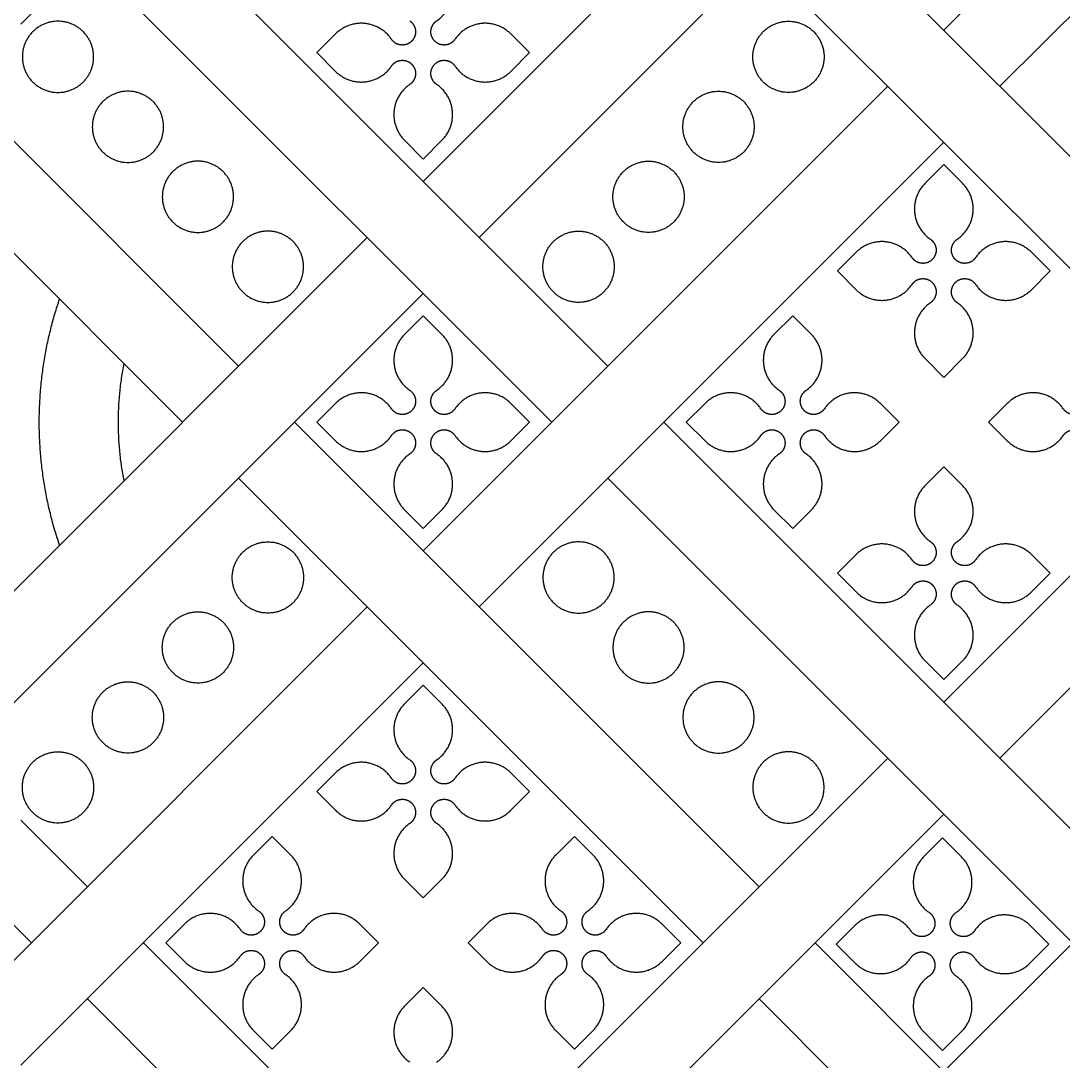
# Model space of a CAD drawing. Header units: millimetres. Extents: x -117 to 119, y -123 to 112.
# Drawn here: x -102.16 to -93.77, y 81.74 to 90.11 of the extents above; entities that cross this region are included whole.
import ezdxf

# ---------------------------------------------------------------- set-up
doc = ezdxf.new("R2010")
doc.units = ezdxf.units.MM
doc.header["$MEASUREMENT"] = 0
doc.layers.add('Layer 03', color=5, linetype='Continuous')

msp = doc.modelspace()

# ---------------------------------------------------------------- linework, layer by layer
at = {"layer": 'Layer 03'}
for p, q in [((-90.995, 93.7715), (-94.7338, 90.0327)), ((-98.9231, 93.321), (-102.1612, 90.0829)), ((-90.5445, 93.321), (-94.2833, 89.5822)), ((-95.1842, 92.5553), (-98.9231, 88.8165)), ((-94.7338, 92.1048), (-98.4726, 88.366)), ((-95.7698, 91.0687), (-92.031, 87.3299)), ((-101.6258, 90.6183), (-97.887, 86.8795)), ((-96.2203, 90.6183), (-92.4815, 86.8795)), ((-103.6304, 90.5507), (-100.4096, 87.3299)), ((-104.0808, 90.1003), (-100.86, 86.8795)), ((-99.6285, 90.003), (-99.7789, 89.8525)), ((-98.0672, 89.8525), (-98.2177, 90.003)), ((-99.7789, 89.8525), (-99.6285, 89.702)), ((-98.2177, 89.702), (-98.0672, 89.8525)), ((-95.1842, 89.5822), (-98.9231, 85.8434)), ((-99.0735, 89.1471), (-98.9231, 88.9966)), ((-98.9231, 88.9966), (-98.7726, 89.1471)), ((-94.7338, 89.1318), (-98.4726, 85.393)), ((-94.7338, 88.9516), (-94.8843, 88.8011)), ((-94.5833, 88.8011), (-94.7338, 88.9516)), ((-99.3735, 88.366), (-102.9633, 84.7762)), ((-90.995, 88.366), (-94.7338, 84.6272)), ((-95.4392, 88.2462), (-95.5897, 88.0957)), ((-93.8779, 88.0957), (-94.0284, 88.2462)), ((-95.5897, 88.0957), (-95.4392, 87.9452)), ((-94.0284, 87.9452), (-93.8779, 88.0957)), ((-98.9231, 87.9155), (-102.62, 84.2186)), ((-90.5445, 87.9155), (-94.2833, 84.1767)), ((-98.9231, 87.7353), (-99.0735, 87.5849)), ((-98.7726, 87.5849), (-98.9231, 87.7353)), ((-95.95, 87.7353), (-96.1005, 87.5849)), ((-95.7995, 87.5849), (-95.95, 87.7353)), ((-94.8843, 87.3903), (-94.7338, 87.2398)), ((-94.7338, 87.2398), (-94.5833, 87.3903)), ((-99.6285, 87.03), (-99.7789, 86.8795)), ((-98.0672, 86.8795), (-98.2177, 87.03)), ((-96.6554, 87.03), (-96.8059, 86.8795)), ((-95.0941, 86.8795), (-95.2446, 87.03)), ((-94.2229, 87.03), (-94.3734, 86.8795)), ((-99.9591, 86.8795), (-96.2203, 83.1407)), ((-99.7789, 86.8795), (-99.6285, 86.729)), ((-98.2177, 86.729), (-98.0672, 86.8795)), ((-96.8059, 86.8795), (-96.6554, 86.729)), ((-95.2446, 86.729), (-95.0941, 86.8795)), ((-94.3734, 86.8795), (-94.2229, 86.729)), ((-94.7338, 86.5191), (-94.8843, 86.3686)), ((-94.5833, 86.3686), (-94.7338, 86.5191)), ((-100.4096, 86.429), (-96.6708, 82.6902)), ((-97.4365, 86.429), (-93.6977, 82.6902)), ((-99.0735, 86.1741), (-98.9231, 86.0236)), ((-98.9231, 86.0236), (-98.7726, 86.1741)), ((-96.1005, 86.1741), (-95.95, 86.0236)), ((-95.95, 86.0236), (-95.7995, 86.1741)), ((-95.4392, 85.8137), (-95.5897, 85.6632)), ((-93.8779, 85.6632), (-94.0284, 85.8137)), ((-95.5897, 85.6632), (-95.4392, 85.5128)), ((-94.0284, 85.5128), (-93.8779, 85.6632)), ((-99.3735, 85.393), (-102.6116, 82.1549)), ((-90.995, 85.393), (-94.7338, 81.6541)), ((-98.9231, 84.9425), (-102.1612, 81.7044)), ((-94.8843, 84.9578), (-94.7338, 84.8074)), ((-94.7338, 84.8074), (-94.5833, 84.9578)), ((-98.9231, 84.7623), (-99.0735, 84.6118)), ((-98.7726, 84.6118), (-98.9231, 84.7623)), ((-95.1842, 84.1767), (-98.9231, 80.4379)), ((-99.6285, 84.0569), (-99.7789, 83.9064)), ((-98.0672, 83.9064), (-98.2177, 84.0569)), ((-99.7789, 83.9064), (-99.6285, 83.756)), ((-98.2177, 83.756), (-98.0672, 83.9064)), ((-94.7338, 83.7263), (-98.4726, 79.9874)), ((-100.1393, 83.5461), (-100.2898, 83.3956)), ((-99.9888, 83.3956), (-100.1393, 83.5461)), ((-97.7068, 83.5461), (-97.8573, 83.3956)), ((-97.5563, 83.3956), (-97.7068, 83.5461)), ((-94.7434, 83.5339), (-94.8939, 83.3834)), ((-94.5929, 83.3834), (-94.7434, 83.5339)), ((-102.6116, 83.2255), (-102.0763, 82.6902)), ((-99.0735, 83.201), (-98.9231, 83.0506)), ((-98.9231, 83.0506), (-98.7726, 83.201)), ((-100.8447, 82.8407), (-100.9952, 82.6902)), ((-99.2834, 82.6902), (-99.4339, 82.8407)), ((-98.4122, 82.8407), (-98.5627, 82.6902)), ((-96.8509, 82.6902), (-97.0014, 82.8407)), ((-95.4488, 82.8285), (-95.5993, 82.6781)), ((-93.8875, 82.6781), (-94.038, 82.8285)), ((-100.9952, 82.6902), (-100.8447, 82.5397)), ((-99.4339, 82.5397), (-99.2834, 82.6902)), ((-98.5627, 82.6902), (-98.4122, 82.5397)), ((-97.0014, 82.5397), (-96.8509, 82.6902)), ((-95.7698, 82.6902), (-92.031, 78.9514)), ((-95.5993, 82.6781), (-95.4488, 82.5276)), ((-94.038, 82.5276), (-93.8875, 82.6781)), ((-98.9231, 82.3298), (-99.0735, 82.1794)), ((-98.7726, 82.1794), (-98.9231, 82.3298)), ((-101.6258, 82.2397), (-97.887, 78.5009)), ((-96.2203, 82.2397), (-92.4815, 78.5009)), ((-100.2898, 81.9848), (-100.1393, 81.8343)), ((-100.1393, 81.8343), (-99.9888, 81.9848)), ((-97.8573, 81.9848), (-97.7068, 81.8343)), ((-97.7068, 81.8343), (-97.5563, 81.9848)), ((-94.8939, 81.9727), (-94.7434, 81.8222)), ((-94.7434, 81.8222), (-94.5929, 81.9727))]:
    msp.add_line(p, q, dxfattribs=at)
for points in [[(-101.1754, 91.0687), (-97.4365, 87.3299)], [(-96.9861, 86.8795), (-94.2833, 84.1767)], [(-94.2833, 84.1767), (-93.2473, 83.1407)], [(-102.1612, 83.676), (-101.6258, 83.1407)], [(-101.1754, 82.6902), (-97.4365, 78.9514)]]:
    msp.add_lwpolyline(points, dxfattribs=at)
for points, weights, knots in [([(-98.815, 90.1084), (-98.701, 90.1859), (-98.6881, 90.3232), (-98.6751, 90.4604), (-98.7726, 90.5579)], [0.999999954636, 0.904863912014, 1, 0.904863912014, 0.999999954636], [51.730874, 51.730874, 51.730874, 52.53988, 52.53988, 53.348885, 53.348885, 53.348885]), ([(-102.149, 89.8187), (-102.149, 90.1054), (-101.8623, 90.1054), (-101.5756, 90.1054), (-101.5756, 89.8187), (-101.5756, 89.5321), (-101.8623, 89.5321), (-102.149, 89.5321), (-102.149, 89.8187)], [1, 0.707106781187, 1, 0.707106781187, 1, 0.707106781187, 1, 0.707106781187, 1], [0, 0, 0, 1.413717, 1.413717, 2.827433, 2.827433, 4.24115, 4.24115, 5.654867, 5.654867, 5.654867]), ([(-99.179, 89.9606), (-99.2565, 90.0746), (-99.3937, 90.0875), (-99.531, 90.1005), (-99.6285, 90.003)], [1, 0.904854530767, 1, 0.904854553452, 0.999999954631], [57.47857, 57.47857, 57.47857, 58.287656, 58.287656, 59.096742, 59.096742, 59.096742]), ([(-99.0311, 90.1084), (-98.9897, 90.0803), (-98.985, 90.0304), (-98.9803, 89.9806), (-99.0157, 89.9452), (-99.0511, 89.9097), (-99.1009, 89.9144), (-99.1508, 89.9191), (-99.179, 89.9606)], [0.999999954625, 0.904841668341, 1, 0.904841645653, 1, 0.904841645653, 1, 0.904841645653, 1], [56.303123, 56.303123, 56.303123, 56.596984, 56.596984, 56.890846, 56.890846, 57.184708, 57.184708, 57.47857, 57.47857, 57.47857]), ([(-98.6672, 89.9606), (-98.6953, 89.9191), (-98.7452, 89.9144), (-98.795, 89.9097), (-98.8304, 89.9452), (-98.8658, 89.9806), (-98.8611, 90.0304), (-98.8564, 90.0803), (-98.815, 90.1084)], [0.999999954625, 0.904841668341, 1, 0.904841645653, 1, 0.904841645653, 1, 0.904841668341, 0.999999954625], [50.555428, 50.555428, 50.555428, 50.849289, 50.849289, 51.143151, 51.143151, 51.437013, 51.437013, 51.730874, 51.730874, 51.730874]), ([(-98.2177, 90.003), (-98.3151, 90.1005), (-98.4524, 90.0875), (-98.5896, 90.0746), (-98.6672, 89.9606)], [1, 0.904854530768, 1, 0.904854553452, 0.999999954631], [48.937255, 48.937255, 48.937255, 49.746341, 49.746341, 50.555428, 50.555428, 50.555428]), ([(-95.6971, 89.8187), (-95.6971, 90.1054), (-95.9838, 90.1054), (-96.2705, 90.1054), (-96.2705, 89.8187), (-96.2705, 89.5321), (-95.9838, 89.5321), (-95.6971, 89.5321), (-95.6971, 89.8187)], [1, 0.707106781187, 1, 0.707106781187, 1, 0.707106781187, 1, 0.707106781187, 1], [0, 0, 0, 1.413717, 1.413717, 2.827433, 2.827433, 4.24115, 4.24115, 5.654867, 5.654867, 5.654867]), ([(-99.179, 89.7445), (-99.1508, 89.7859), (-99.1009, 89.7906), (-99.0511, 89.7953), (-99.0157, 89.7599), (-98.9803, 89.7244), (-98.985, 89.6746), (-98.9897, 89.6247), (-99.0311, 89.5966)], [1, 0.904841645653, 1, 0.904841645653, 1, 0.904841645653, 1, 0.904841645653, 1], [62.051142, 62.051142, 62.051142, 62.345003, 62.345003, 62.638865, 62.638865, 62.932727, 62.932727, 63.226588, 63.226588, 63.226588]), ([(-98.815, 89.5966), (-98.8564, 89.6247), (-98.8611, 89.6746), (-98.8658, 89.7244), (-98.8304, 89.7599), (-98.795, 89.7953), (-98.7452, 89.7906), (-98.6953, 89.7859), (-98.6672, 89.7445)], [1, 0.904841645653, 1, 0.904841645653, 1, 0.904841645653, 1, 0.904841645653, 1], [44.807409, 44.807409, 44.807409, 45.101271, 45.101271, 45.395132, 45.395132, 45.688994, 45.688994, 45.982856, 45.982856, 45.982856]), ([(-99.6285, 89.702), (-99.531, 89.6045), (-99.3937, 89.6175), (-99.2565, 89.6305), (-99.179, 89.7445)], [1, 0.904854530768, 1, 0.904854530768, 1], [60.432969, 60.432969, 60.432969, 61.242055, 61.242055, 62.051142, 62.051142, 62.051142]), ([(-98.6672, 89.7445), (-98.5896, 89.6305), (-98.4524, 89.6175), (-98.3151, 89.6045), (-98.2177, 89.702)], [1, 0.904854530768, 1, 0.904854530768, 1], [45.982856, 45.982856, 45.982856, 46.791942, 46.791942, 47.601028, 47.601028, 47.601028]), ([(-99.0311, 89.5966), (-99.1451, 89.5191), (-99.1581, 89.3818), (-99.171, 89.2446), (-99.0735, 89.1471)], [1, 0.904863889332, 1, 0.904863889332, 1], [40.235161, 40.235161, 40.235161, 41.044166, 41.044166, 41.853171, 41.853171, 41.853171]), ([(-98.7726, 89.1471), (-98.6751, 89.2446), (-98.6881, 89.3818), (-98.701, 89.5191), (-98.815, 89.5966)], [0.999999954636, 0.904863912014, 1, 0.904863889332, 1], [43.189398, 43.189398, 43.189398, 43.998403, 43.998403, 44.807409, 44.807409, 44.807409]), ([(-101.5859, 89.2556), (-101.5859, 89.5423), (-101.2992, 89.5423), (-101.0126, 89.5423), (-101.0126, 89.2556), (-101.0126, 88.969), (-101.2992, 88.969), (-101.5859, 88.969), (-101.5859, 89.2556)], [1, 0.707106781187, 1, 0.707106781187, 1, 0.707106781187, 1, 0.707106781187, 1], [0, 0, 0, 1.413717, 1.413717, 2.827433, 2.827433, 4.24115, 4.24115, 5.654867, 5.654867, 5.654867]), ([(-96.2602, 89.2556), (-96.2602, 89.5423), (-96.5469, 89.5423), (-96.8336, 89.5423), (-96.8336, 89.2556), (-96.8336, 88.969), (-96.5469, 88.969), (-96.2602, 88.969), (-96.2602, 89.2556)], [1, 0.707106781187, 1, 0.707106781187, 1, 0.707106781187, 1, 0.707106781187, 1], [0, 0, 0, 1.413717, 1.413717, 2.827433, 2.827433, 4.24115, 4.24115, 5.654867, 5.654867, 5.654867]), ([(-101.0228, 88.6926), (-101.0228, 88.9792), (-100.7362, 88.9792), (-100.4495, 88.9792), (-100.4495, 88.6926), (-100.4495, 88.4059), (-100.7362, 88.4059), (-101.0228, 88.4059), (-101.0228, 88.6926)], [1, 0.707106781187, 1, 0.707106781187, 1, 0.707106781187, 1, 0.707106781187, 1], [0, 0, 0, 1.413717, 1.413717, 2.827433, 2.827433, 4.24115, 4.24115, 5.654867, 5.654867, 5.654867]), ([(-96.8233, 88.6926), (-96.8233, 88.9792), (-97.11, 88.9792), (-97.3966, 88.9792), (-97.3966, 88.6926), (-97.3966, 88.4059), (-97.11, 88.4059), (-96.8233, 88.4059), (-96.8233, 88.6926)], [1, 0.707106781187, 1, 0.707106781187, 1, 0.707106781187, 1, 0.707106781187, 1], [0, 0, 0, 1.413717, 1.413717, 2.827433, 2.827433, 4.24115, 4.24115, 5.654867, 5.654867, 5.654867]), ([(-94.8843, 88.8011), (-94.9817, 88.7036), (-94.9688, 88.5664), (-94.9558, 88.4291), (-94.8419, 88.3516)], [1, 0.904863889332, 1, 0.904863912014, 0.999999954636], [54.685112, 54.685112, 54.685112, 55.494117, 55.494117, 56.303123, 56.303123, 56.303123]), ([(-94.6257, 88.3516), (-94.5117, 88.4291), (-94.4988, 88.5664), (-94.4858, 88.7036), (-94.5833, 88.8011)], [0.999999954636, 0.904863912014, 1, 0.904863889332, 1], [51.730874, 51.730874, 51.730874, 52.53988, 52.53988, 53.348885, 53.348885, 53.348885]), ([(-100.4598, 88.1295), (-100.4598, 88.4162), (-100.1731, 88.4162), (-99.8864, 88.4162), (-99.8864, 88.1295), (-99.8864, 87.8428), (-100.1731, 87.8428), (-100.4598, 87.8428), (-100.4598, 88.1295)], [1, 0.707106781187, 1, 0.707106781187, 1, 0.707106781187, 1, 0.707106781187, 1], [0, 0, 0, 1.413717, 1.413717, 2.827433, 2.827433, 4.24115, 4.24115, 5.654867, 5.654867, 5.654867]), ([(-97.3864, 88.1295), (-97.3864, 88.4162), (-97.673, 88.4162), (-97.9597, 88.4162), (-97.9597, 88.1295), (-97.9597, 87.8428), (-97.673, 87.8428), (-97.3864, 87.8428), (-97.3864, 88.1295)], [1, 0.707106781187, 1, 0.707106781187, 1, 0.707106781187, 1, 0.707106781187, 1], [0, 0, 0, 1.413717, 1.413717, 2.827433, 2.827433, 4.24115, 4.24115, 5.654867, 5.654867, 5.654867]), ([(-94.9897, 88.2038), (-95.0672, 88.3178), (-95.2044, 88.3307), (-95.3417, 88.3437), (-95.4392, 88.2462)], [1, 0.904854530768, 1, 0.904854530768, 1], [57.47857, 57.47857, 57.47857, 58.287656, 58.287656, 59.096742, 59.096742, 59.096742]), ([(-94.8419, 88.3516), (-94.8004, 88.3235), (-94.7957, 88.2736), (-94.791, 88.2238), (-94.8264, 88.1884), (-94.8618, 88.1529), (-94.9117, 88.1577), (-94.9615, 88.1624), (-94.9897, 88.2038)], [0.999999954625, 0.904841668341, 1, 0.904841645654, 1, 0.904841645654, 1, 0.904841645654, 1], [56.303123, 56.303123, 56.303123, 56.596984, 56.596984, 56.890846, 56.890846, 57.184708, 57.184708, 57.47857, 57.47857, 57.47857]), ([(-94.4779, 88.2038), (-94.506, 88.1624), (-94.5559, 88.1577), (-94.6058, 88.1529), (-94.6412, 88.1884), (-94.6766, 88.2238), (-94.6718, 88.2736), (-94.6671, 88.3235), (-94.6257, 88.3516)], [0.999999954625, 0.904841668341, 1, 0.904841645653, 1, 0.904841645653, 1, 0.904841668341, 0.999999954625], [50.555428, 50.555428, 50.555428, 50.849289, 50.849289, 51.143151, 51.143151, 51.437013, 51.437013, 51.730874, 51.730874, 51.730874]), ([(-94.0284, 88.2462), (-94.1259, 88.3437), (-94.2631, 88.3307), (-94.4004, 88.3178), (-94.4779, 88.2038)], [1, 0.904854530768, 1, 0.904854553452, 0.999999954631], [48.937255, 48.937255, 48.937255, 49.746341, 49.746341, 50.555428, 50.555428, 50.555428]), ([(-95.4392, 87.9452), (-95.3417, 87.8478), (-95.2044, 87.8607), (-95.0672, 87.8737), (-94.9897, 87.9877)], [1, 0.904854530768, 1, 0.904854530768, 1], [60.432969, 60.432969, 60.432969, 61.242055, 61.242055, 62.051142, 62.051142, 62.051142]), ([(-94.9897, 87.9877), (-94.9615, 88.0291), (-94.9117, 88.0338), (-94.8618, 88.0385), (-94.8264, 88.0031), (-94.791, 87.9677), (-94.7957, 87.9178), (-94.8004, 87.868), (-94.8419, 87.8398)], [1, 0.904841645653, 1, 0.904841645653, 1, 0.904841645653, 1, 0.904841668341, 0.999999954625], [62.051142, 62.051142, 62.051142, 62.345003, 62.345003, 62.638865, 62.638865, 62.932727, 62.932727, 63.226588, 63.226588, 63.226588]), ([(-94.6257, 87.8398), (-94.6671, 87.868), (-94.6718, 87.9178), (-94.6766, 87.9677), (-94.6412, 88.0031), (-94.6058, 88.0385), (-94.5559, 88.0338), (-94.506, 88.0291), (-94.4779, 87.9877)], [0.999999954625, 0.904841668341, 1, 0.904841645653, 1, 0.904841645653, 1, 0.904841645653, 1], [44.807409, 44.807409, 44.807409, 45.101271, 45.101271, 45.395132, 45.395132, 45.688994, 45.688994, 45.982856, 45.982856, 45.982856]), ([(-94.4779, 87.9877), (-94.4004, 87.8737), (-94.2631, 87.8607), (-94.1259, 87.8478), (-94.0284, 87.9452)], [1, 0.904854530768, 1, 0.904854553452, 0.999999954631], [45.982856, 45.982856, 45.982856, 46.791942, 46.791942, 47.601028, 47.601028, 47.601028]), ([(-94.8419, 87.8398), (-94.9558, 87.7623), (-94.9688, 87.625), (-94.9817, 87.4878), (-94.8843, 87.3903)], [0.999999954636, 0.904863912014, 1, 0.904863889332, 1], [40.235161, 40.235161, 40.235161, 41.044166, 41.044166, 41.853171, 41.853171, 41.853171]), ([(-94.5833, 87.3903), (-94.4858, 87.4878), (-94.4988, 87.625), (-94.5117, 87.7623), (-94.6257, 87.8398)], [1, 0.904863889332, 1, 0.904863912014, 0.999999954636], [43.189398, 43.189398, 43.189398, 43.998404, 43.998404, 44.807409, 44.807409, 44.807409]), ([(-99.0735, 87.5849), (-99.171, 87.4874), (-99.1581, 87.3501), (-99.1451, 87.2129), (-99.0311, 87.1354)], [1, 0.904863889332, 1, 0.904863889332, 1], [31.693684, 31.693684, 31.693684, 32.50269, 32.50269, 33.311695, 33.311695, 33.311695]), ([(-98.815, 87.1354), (-98.701, 87.2129), (-98.6881, 87.3501), (-98.6751, 87.4874), (-98.7726, 87.5849)], [1, 0.904863889332, 1, 0.904863889332, 1], [28.739447, 28.739447, 28.739447, 29.548452, 29.548452, 30.357457, 30.357457, 30.357457]), ([(-96.1005, 87.5849), (-96.198, 87.4874), (-96.185, 87.3501), (-96.1721, 87.2129), (-96.0581, 87.1354)], [1, 0.904863889332, 1, 0.904863912014, 0.999999954636], [54.685112, 54.685112, 54.685112, 55.494117, 55.494117, 56.303123, 56.303123, 56.303123]), ([(-95.842, 87.1354), (-95.728, 87.2129), (-95.715, 87.3501), (-95.7021, 87.4874), (-95.7995, 87.5849)], [1, 0.904863889332, 1, 0.904863912014, 0.999999954636], [51.730874, 51.730874, 51.730874, 52.53988, 52.53988, 53.348885, 53.348885, 53.348885]), ([(-99.179, 86.9875), (-99.2565, 87.1015), (-99.3937, 87.1145), (-99.531, 87.1274), (-99.6285, 87.03)], [1, 0.904854530768, 1, 0.904854530768, 1], [34.487142, 34.487142, 34.487142, 35.296228, 35.296228, 36.105314, 36.105314, 36.105314]), ([(-99.0311, 87.1354), (-98.9897, 87.1072), (-98.985, 87.0574), (-98.9803, 87.0075), (-99.0157, 86.9721), (-99.0511, 86.9367), (-99.1009, 86.9414), (-99.1508, 86.9461), (-99.179, 86.9875)], [1, 0.904841645654, 1, 0.904841645654, 1, 0.904841645654, 1, 0.904841645654, 1], [33.311695, 33.311695, 33.311695, 33.605557, 33.605557, 33.899418, 33.899418, 34.19328, 34.19328, 34.487142, 34.487142, 34.487142]), ([(-98.6672, 86.9875), (-98.6953, 86.9461), (-98.7452, 86.9414), (-98.795, 86.9367), (-98.8304, 86.9721), (-98.8658, 87.0075), (-98.8611, 87.0574), (-98.8564, 87.1072), (-98.815, 87.1354)], [1, 0.904841645653, 1, 0.904841645653, 1, 0.904841645653, 1, 0.904841645653, 1], [27.564, 27.564, 27.564, 27.857861, 27.857861, 28.151723, 28.151723, 28.445585, 28.445585, 28.739447, 28.739447, 28.739447]), ([(-98.2177, 87.03), (-98.3151, 87.1274), (-98.4524, 87.1145), (-98.5896, 87.1015), (-98.6672, 86.9875)], [1, 0.904854530768, 1, 0.904854530768, 1], [25.945827, 25.945827, 25.945827, 26.754913, 26.754913, 27.564, 27.564, 27.564]), ([(-96.2059, 86.9875), (-96.2834, 87.1015), (-96.4207, 87.1145), (-96.5579, 87.1274), (-96.6554, 87.03)], [1, 0.904854530768, 1, 0.904854553452, 0.999999954631], [57.47857, 57.47857, 57.47857, 58.287656, 58.287656, 59.096742, 59.096742, 59.096742]), ([(-96.0581, 87.1354), (-96.0167, 87.1072), (-96.012, 87.0574), (-96.0072, 87.0075), (-96.0426, 86.9721), (-96.0781, 86.9367), (-96.1279, 86.9414), (-96.1778, 86.9461), (-96.2059, 86.9875)], [0.999999954625, 0.904841668341, 1, 0.904841645654, 1, 0.904841645654, 1, 0.904841645654, 1], [56.303123, 56.303123, 56.303123, 56.596984, 56.596984, 56.890846, 56.890846, 57.184708, 57.184708, 57.47857, 57.47857, 57.47857]), ([(-95.6941, 86.9875), (-95.7223, 86.9461), (-95.7721, 86.9414), (-95.822, 86.9367), (-95.8574, 86.9721), (-95.8928, 87.0075), (-95.8881, 87.0574), (-95.8834, 87.1072), (-95.842, 87.1354)], [0.999999954625, 0.904841668341, 1, 0.904841645653, 1, 0.904841645653, 1, 0.904841645653, 1], [50.555428, 50.555428, 50.555428, 50.849289, 50.849289, 51.143151, 51.143151, 51.437013, 51.437013, 51.730874, 51.730874, 51.730874]), ([(-95.2446, 87.03), (-95.3421, 87.1274), (-95.4794, 87.1145), (-95.6166, 87.1015), (-95.6941, 86.9875)], [1, 0.904854530768, 1, 0.904854553452, 0.999999954631], [48.937255, 48.937255, 48.937255, 49.746341, 49.746341, 50.555428, 50.555428, 50.555428]), ([(-93.7734, 86.9875), (-93.851, 87.1015), (-93.9882, 87.1145), (-94.1255, 87.1274), (-94.2229, 87.03)], [1, 0.904854530768, 1, 0.904854553452, 0.999999954631], [57.47857, 57.47857, 57.47857, 58.287656, 58.287656, 59.096742, 59.096742, 59.096742]), ([(-93.6256, 87.1354), (-93.5842, 87.1072), (-93.5795, 87.0574), (-93.5748, 87.0075), (-93.6102, 86.9721), (-93.6456, 86.9367), (-93.6954, 86.9414), (-93.7453, 86.9461), (-93.7734, 86.9875)], [1, 0.904841645654, 1, 0.904841645654, 1, 0.904841645654, 1, 0.904841645654, 1], [56.303123, 56.303123, 56.303123, 56.596985, 56.596985, 56.890846, 56.890846, 57.184708, 57.184708, 57.47857, 57.47857, 57.47857]), ([(-99.179, 86.7714), (-99.1508, 86.8128), (-99.1009, 86.8175), (-99.0511, 86.8222), (-99.0157, 86.7868), (-98.9803, 86.7514), (-98.985, 86.7016), (-98.9897, 86.6517), (-99.0311, 86.6236)], [1, 0.904841645653, 1, 0.904841645653, 1, 0.904841645653, 1, 0.904841645653, 1], [39.059714, 39.059714, 39.059714, 39.353575, 39.353575, 39.647437, 39.647437, 39.941299, 39.941299, 40.235161, 40.235161, 40.235161]), ([(-98.815, 86.6236), (-98.8564, 86.6517), (-98.8611, 86.7016), (-98.8658, 86.7514), (-98.8304, 86.7868), (-98.795, 86.8222), (-98.7452, 86.8175), (-98.6953, 86.8128), (-98.6672, 86.7714)], [1, 0.904841645653, 1, 0.904841645653, 1, 0.904841645653, 1, 0.904841645653, 1], [21.815981, 21.815981, 21.815981, 22.109843, 22.109843, 22.403704, 22.403704, 22.697566, 22.697566, 22.991428, 22.991428, 22.991428]), ([(-96.2059, 86.7714), (-96.1778, 86.8128), (-96.1279, 86.8175), (-96.0781, 86.8222), (-96.0426, 86.7868), (-96.0072, 86.7514), (-96.012, 86.7016), (-96.0167, 86.6517), (-96.0581, 86.6236)], [1, 0.904841645654, 1, 0.904841645654, 1, 0.904841645654, 1, 0.904841645654, 1], [62.051142, 62.051142, 62.051142, 62.345003, 62.345003, 62.638865, 62.638865, 62.932727, 62.932727, 63.226588, 63.226588, 63.226588]), ([(-95.842, 86.6236), (-95.8834, 86.6517), (-95.8881, 86.7016), (-95.8928, 86.7514), (-95.8574, 86.7868), (-95.822, 86.8222), (-95.7721, 86.8175), (-95.7223, 86.8128), (-95.6941, 86.7714)], [1, 0.904841645653, 1, 0.904841645653, 1, 0.904841645653, 1, 0.904841645653, 1], [44.807409, 44.807409, 44.807409, 45.101271, 45.101271, 45.395132, 45.395132, 45.688994, 45.688994, 45.982856, 45.982856, 45.982856]), ([(-93.7734, 86.7714), (-93.7453, 86.8128), (-93.6954, 86.8175), (-93.6456, 86.8222), (-93.6102, 86.7868), (-93.5748, 86.7514), (-93.5795, 86.7016), (-93.5842, 86.6517), (-93.6256, 86.6236)], [0.999999954625, 0.904841668341, 1, 0.904841645653, 1, 0.904841645653, 1, 0.904841645653, 1], [62.051142, 62.051142, 62.051142, 62.345003, 62.345003, 62.638865, 62.638865, 62.932727, 62.932727, 63.226588, 63.226588, 63.226588]), ([(-99.6285, 86.729), (-99.531, 86.6315), (-99.3937, 86.6445), (-99.2565, 86.6574), (-99.179, 86.7714)], [1, 0.904854530768, 1, 0.904854530768, 1], [37.441541, 37.441541, 37.441541, 38.250627, 38.250627, 39.059714, 39.059714, 39.059714]), ([(-98.6672, 86.7714), (-98.5896, 86.6574), (-98.4524, 86.6445), (-98.3151, 86.6315), (-98.2177, 86.729)], [1, 0.904854530768, 1, 0.904854530768, 1], [22.991428, 22.991428, 22.991428, 23.800514, 23.800514, 24.6096, 24.6096, 24.6096]), ([(-96.6554, 86.729), (-96.5579, 86.6315), (-96.4207, 86.6445), (-96.2834, 86.6574), (-96.2059, 86.7714)], [1, 0.904854530768, 1, 0.904854530768, 1], [60.432969, 60.432969, 60.432969, 61.242055, 61.242055, 62.051142, 62.051142, 62.051142]), ([(-95.6941, 86.7714), (-95.6166, 86.6574), (-95.4794, 86.6445), (-95.3421, 86.6315), (-95.2446, 86.729)], [1, 0.904854530768, 1, 0.904854530768, 1], [45.982856, 45.982856, 45.982856, 46.791942, 46.791942, 47.601028, 47.601028, 47.601028]), ([(-94.2229, 86.729), (-94.1255, 86.6315), (-93.9882, 86.6445), (-93.851, 86.6574), (-93.7734, 86.7714)], [1, 0.904854530768, 1, 0.904854553452, 0.999999954631], [60.432969, 60.432969, 60.432969, 61.242055, 61.242055, 62.051142, 62.051142, 62.051142]), ([(-99.0311, 86.6236), (-99.1451, 86.546), (-99.1581, 86.4088), (-99.171, 86.2716), (-99.0735, 86.1741)], [1, 0.904863889332, 1, 0.904863889332, 1], [40.235161, 40.235161, 40.235161, 41.044166, 41.044166, 41.853171, 41.853171, 41.853171]), ([(-98.7726, 86.1741), (-98.6751, 86.2716), (-98.6881, 86.4088), (-98.701, 86.546), (-98.815, 86.6236)], [1, 0.904863889332, 1, 0.904863889332, 1], [20.19797, 20.19797, 20.19797, 21.006976, 21.006976, 21.815981, 21.815981, 21.815981]), ([(-96.0581, 86.6236), (-96.1721, 86.546), (-96.185, 86.4088), (-96.198, 86.2716), (-96.1005, 86.1741)], [1, 0.904863889332, 1, 0.904863912014, 0.999999954636], [40.235161, 40.235161, 40.235161, 41.044166, 41.044166, 41.853171, 41.853171, 41.853171]), ([(-95.7995, 86.1741), (-95.7021, 86.2716), (-95.715, 86.4088), (-95.728, 86.546), (-95.842, 86.6236)], [1, 0.904863889332, 1, 0.904863912014, 0.999999954636], [43.189398, 43.189398, 43.189398, 43.998404, 43.998404, 44.807409, 44.807409, 44.807409]), ([(-94.8843, 86.3686), (-94.9817, 86.2712), (-94.9688, 86.1339), (-94.9558, 85.9967), (-94.8419, 85.9191)], [1, 0.904863889332, 1, 0.904863912014, 0.999999954636], [54.685112, 54.685112, 54.685112, 55.494117, 55.494117, 56.303123, 56.303123, 56.303123]), ([(-94.6257, 85.9191), (-94.5117, 85.9967), (-94.4988, 86.1339), (-94.4858, 86.2712), (-94.5833, 86.3686)], [0.999999954636, 0.904863912014, 1, 0.904863912014, 0.999999954636], [51.730874, 51.730874, 51.730874, 52.53988, 52.53988, 53.348885, 53.348885, 53.348885]), ([(-99.8864, 85.6294), (-99.8864, 85.9161), (-100.1731, 85.9161), (-100.4598, 85.9161), (-100.4598, 85.6294), (-100.4598, 85.3428), (-100.1731, 85.3428), (-99.8864, 85.3428), (-99.8864, 85.6294)], [1, 0.707106781187, 1, 0.707106781187, 1, 0.707106781187, 1, 0.707106781187, 1], [0, 0, 0, 1.413717, 1.413717, 2.827433, 2.827433, 4.24115, 4.24115, 5.654867, 5.654867, 5.654867]), ([(-97.9597, 85.6294), (-97.9597, 85.9161), (-97.673, 85.9161), (-97.3864, 85.9161), (-97.3864, 85.6294), (-97.3864, 85.3428), (-97.673, 85.3428), (-97.9597, 85.3428), (-97.9597, 85.6294)], [1, 0.707106781187, 1, 0.707106781187, 1, 0.707106781187, 1, 0.707106781187, 1], [0, 0, 0, 1.413717, 1.413717, 2.827433, 2.827433, 4.24115, 4.24115, 5.654867, 5.654867, 5.654867]), ([(-94.9897, 85.7713), (-95.0672, 85.8853), (-95.2044, 85.8982), (-95.3417, 85.9112), (-95.4392, 85.8137)], [1, 0.904854530767, 1, 0.904854553452, 0.999999954631], [57.47857, 57.47857, 57.47857, 58.287656, 58.287656, 59.096742, 59.096742, 59.096742]), ([(-94.8419, 85.9191), (-94.8004, 85.891), (-94.7957, 85.8411), (-94.791, 85.7913), (-94.8264, 85.7559), (-94.8618, 85.7205), (-94.9117, 85.7252), (-94.9615, 85.7299), (-94.9897, 85.7713)], [0.999999954625, 0.904841668341, 1, 0.904841645653, 1, 0.904841645653, 1, 0.904841645653, 1], [56.303123, 56.303123, 56.303123, 56.596984, 56.596984, 56.890846, 56.890846, 57.184708, 57.184708, 57.47857, 57.47857, 57.47857]), ([(-94.4779, 85.7713), (-94.506, 85.7299), (-94.5559, 85.7252), (-94.6058, 85.7205), (-94.6412, 85.7559), (-94.6766, 85.7913), (-94.6718, 85.8411), (-94.6671, 85.891), (-94.6257, 85.9191)], [0.999999954625, 0.904841668341, 1, 0.904841645653, 1, 0.904841645653, 1, 0.904841668341, 0.999999954625], [50.555428, 50.555428, 50.555428, 50.849289, 50.849289, 51.143151, 51.143151, 51.437013, 51.437013, 51.730874, 51.730874, 51.730874]), ([(-94.0284, 85.8137), (-94.1259, 85.9112), (-94.2631, 85.8982), (-94.4004, 85.8853), (-94.4779, 85.7713)], [1, 0.904854530768, 1, 0.904854553452, 0.999999954631], [48.937255, 48.937255, 48.937255, 49.746341, 49.746341, 50.555428, 50.555428, 50.555428]), ([(-95.4392, 85.5128), (-95.3417, 85.4153), (-95.2044, 85.4282), (-95.0672, 85.4412), (-94.9897, 85.5552)], [1, 0.904854530768, 1, 0.904854530768, 1], [60.432969, 60.432969, 60.432969, 61.242055, 61.242055, 62.051142, 62.051142, 62.051142]), ([(-94.9897, 85.5552), (-94.9615, 85.5966), (-94.9117, 85.6013), (-94.8618, 85.606), (-94.8264, 85.5706), (-94.791, 85.5352), (-94.7957, 85.4853), (-94.8004, 85.4355), (-94.8419, 85.4073)], [1, 0.904841645653, 1, 0.904841645653, 1, 0.904841645653, 1, 0.904841645653, 1], [62.051142, 62.051142, 62.051142, 62.345003, 62.345003, 62.638865, 62.638865, 62.932727, 62.932727, 63.226588, 63.226588, 63.226588]), ([(-94.6257, 85.4073), (-94.6671, 85.4355), (-94.6718, 85.4853), (-94.6766, 85.5352), (-94.6412, 85.5706), (-94.6058, 85.606), (-94.5559, 85.6013), (-94.506, 85.5966), (-94.4779, 85.5552)], [1, 0.904841645653, 1, 0.904841645653, 1, 0.904841645653, 1, 0.904841645653, 1], [44.807409, 44.807409, 44.807409, 45.101271, 45.101271, 45.395132, 45.395132, 45.688994, 45.688994, 45.982856, 45.982856, 45.982856]), ([(-94.4779, 85.5552), (-94.4004, 85.4412), (-94.2631, 85.4282), (-94.1259, 85.4153), (-94.0284, 85.5128)], [1, 0.904854530768, 1, 0.904854530768, 1], [45.982856, 45.982856, 45.982856, 46.791942, 46.791942, 47.601028, 47.601028, 47.601028]), ([(-94.8419, 85.4073), (-94.9558, 85.3298), (-94.9688, 85.1926), (-94.9817, 85.0553), (-94.8843, 84.9578)], [1, 0.904863889332, 1, 0.904863889332, 1], [40.235161, 40.235161, 40.235161, 41.044166, 41.044166, 41.853171, 41.853171, 41.853171]), ([(-94.5833, 84.9578), (-94.4858, 85.0553), (-94.4988, 85.1926), (-94.5117, 85.3298), (-94.6257, 85.4073)], [0.999999954636, 0.904863912014, 1, 0.904863889332, 1], [43.189398, 43.189398, 43.189398, 43.998403, 43.998403, 44.807409, 44.807409, 44.807409]), ([(-100.4495, 85.0664), (-100.4495, 85.353), (-100.7362, 85.353), (-101.0228, 85.353), (-101.0228, 85.0664), (-101.0228, 84.7797), (-100.7362, 84.7797), (-100.4495, 84.7797), (-100.4495, 85.0664)], [1, 0.707106781187, 1, 0.707106781187, 1, 0.707106781187, 1, 0.707106781187, 1], [0, 0, 0, 1.413717, 1.413717, 2.827433, 2.827433, 4.24115, 4.24115, 5.654867, 5.654867, 5.654867]), ([(-97.3966, 85.0664), (-97.3966, 85.353), (-97.11, 85.353), (-96.8233, 85.353), (-96.8233, 85.0664), (-96.8233, 84.7797), (-97.11, 84.7797), (-97.3966, 84.7797), (-97.3966, 85.0664)], [1, 0.707106781187, 1, 0.707106781187, 1, 0.707106781187, 1, 0.707106781187, 1], [0, 0, 0, 1.413717, 1.413717, 2.827433, 2.827433, 4.24115, 4.24115, 5.654867, 5.654867, 5.654867]), ([(-101.0126, 84.5033), (-101.0126, 84.79), (-101.2992, 84.79), (-101.5859, 84.79), (-101.5859, 84.5033), (-101.5859, 84.2166), (-101.2992, 84.2166), (-101.0126, 84.2166), (-101.0126, 84.5033)], [1, 0.707106781187, 1, 0.707106781187, 1, 0.707106781187, 1, 0.707106781187, 1], [0, 0, 0, 1.413717, 1.413717, 2.827433, 2.827433, 4.24115, 4.24115, 5.654867, 5.654867, 5.654867]), ([(-96.8336, 84.5033), (-96.8336, 84.79), (-96.5469, 84.79), (-96.2602, 84.79), (-96.2602, 84.5033), (-96.2602, 84.2166), (-96.5469, 84.2166), (-96.8336, 84.2166), (-96.8336, 84.5033)], [1, 0.707106781187, 1, 0.707106781187, 1, 0.707106781187, 1, 0.707106781187, 1], [0, 0, 0, 1.413717, 1.413717, 2.827433, 2.827433, 4.24115, 4.24115, 5.654867, 5.654867, 5.654867]), ([(-99.0735, 84.6118), (-99.171, 84.5144), (-99.1581, 84.3771), (-99.1451, 84.2399), (-99.0311, 84.1624)], [1, 0.904863889332, 1, 0.904863912014, 0.999999954636], [54.685112, 54.685112, 54.685112, 55.494117, 55.494117, 56.303123, 56.303123, 56.303123]), ([(-98.815, 84.1624), (-98.701, 84.2399), (-98.6881, 84.3771), (-98.6751, 84.5144), (-98.7726, 84.6118)], [0.999999954636, 0.904863912014, 1, 0.904863889332, 1], [51.730874, 51.730874, 51.730874, 52.53988, 52.53988, 53.348885, 53.348885, 53.348885]), ([(-101.5756, 83.9402), (-101.5756, 84.2269), (-101.8623, 84.2269), (-102.149, 84.2269), (-102.149, 83.9402), (-102.149, 83.6536), (-101.8623, 83.6536), (-101.5756, 83.6536), (-101.5756, 83.9402)], [1, 0.707106781187, 1, 0.707106781187, 1, 0.707106781187, 1, 0.707106781187, 1], [0, 0, 0, 1.413717, 1.413717, 2.827433, 2.827433, 4.24115, 4.24115, 5.654867, 5.654867, 5.654867]), ([(-96.2705, 83.9402), (-96.2705, 84.2269), (-95.9838, 84.2269), (-95.6971, 84.2269), (-95.6971, 83.9402), (-95.6971, 83.6536), (-95.9838, 83.6536), (-96.2705, 83.6536), (-96.2705, 83.9402)], [1, 0.707106781187, 1, 0.707106781187, 1, 0.707106781187, 1, 0.707106781187, 1], [0, 0, 0, 1.413717, 1.413717, 2.827433, 2.827433, 4.24115, 4.24115, 5.654867, 5.654867, 5.654867]), ([(-99.179, 84.0145), (-99.2565, 84.1285), (-99.3937, 84.1414), (-99.531, 84.1544), (-99.6285, 84.0569)], [1, 0.904854530768, 1, 0.904854530768, 1], [57.47857, 57.47857, 57.47857, 58.287656, 58.287656, 59.096742, 59.096742, 59.096742]), ([(-99.0311, 84.1624), (-98.9897, 84.1342), (-98.985, 84.0844), (-98.9803, 84.0345), (-99.0157, 83.9991), (-99.0511, 83.9637), (-99.1009, 83.9684), (-99.1508, 83.9731), (-99.179, 84.0145)], [0.999999954625, 0.904841668341, 1, 0.904841645654, 1, 0.904841645654, 1, 0.904841645654, 1], [56.303123, 56.303123, 56.303123, 56.596984, 56.596984, 56.890846, 56.890846, 57.184708, 57.184708, 57.47857, 57.47857, 57.47857]), ([(-98.6672, 84.0145), (-98.6953, 83.9731), (-98.7452, 83.9684), (-98.795, 83.9637), (-98.8304, 83.9991), (-98.8658, 84.0345), (-98.8611, 84.0844), (-98.8564, 84.1342), (-98.815, 84.1624)], [0.999999954625, 0.904841668341, 1, 0.904841645653, 1, 0.904841645653, 1, 0.904841668341, 0.999999954625], [50.555428, 50.555428, 50.555428, 50.849289, 50.849289, 51.143151, 51.143151, 51.437013, 51.437013, 51.730874, 51.730874, 51.730874]), ([(-98.2177, 84.0569), (-98.3151, 84.1544), (-98.4524, 84.1414), (-98.5896, 84.1285), (-98.6672, 84.0145)], [1, 0.904854530768, 1, 0.904854553452, 0.999999954631], [48.937255, 48.937255, 48.937255, 49.746341, 49.746341, 50.555428, 50.555428, 50.555428]), ([(-99.6285, 83.756), (-99.531, 83.6585), (-99.3937, 83.6714), (-99.2565, 83.6844), (-99.179, 83.7984)], [1, 0.904854530768, 1, 0.904854530768, 1], [60.432969, 60.432969, 60.432969, 61.242055, 61.242055, 62.051142, 62.051142, 62.051142]), ([(-99.179, 83.7984), (-99.1508, 83.8398), (-99.1009, 83.8445), (-99.0511, 83.8492), (-99.0157, 83.8138), (-98.9803, 83.7784), (-98.985, 83.7285), (-98.9897, 83.6787), (-99.0311, 83.6505)], [1, 0.904841645653, 1, 0.904841645653, 1, 0.904841645653, 1, 0.904841668341, 0.999999954625], [62.051142, 62.051142, 62.051142, 62.345003, 62.345003, 62.638865, 62.638865, 62.932727, 62.932727, 63.226588, 63.226588, 63.226588]), ([(-98.815, 83.6505), (-98.8564, 83.6787), (-98.8611, 83.7285), (-98.8658, 83.7784), (-98.8304, 83.8138), (-98.795, 83.8492), (-98.7452, 83.8445), (-98.6953, 83.8398), (-98.6672, 83.7984)], [0.999999954625, 0.904841668341, 1, 0.904841645653, 1, 0.904841645653, 1, 0.904841645653, 1], [44.807409, 44.807409, 44.807409, 45.101271, 45.101271, 45.395132, 45.395132, 45.688994, 45.688994, 45.982856, 45.982856, 45.982856]), ([(-98.6672, 83.7984), (-98.5896, 83.6844), (-98.4524, 83.6714), (-98.3151, 83.6585), (-98.2177, 83.756)], [1, 0.904854530768, 1, 0.904854553452, 0.999999954631], [45.982856, 45.982856, 45.982856, 46.791942, 46.791942, 47.601028, 47.601028, 47.601028]), ([(-99.0311, 83.6505), (-99.1451, 83.573), (-99.1581, 83.4358), (-99.171, 83.2985), (-99.0735, 83.201)], [0.999999954636, 0.904863912014, 1, 0.904863889332, 1], [40.235161, 40.235161, 40.235161, 41.044166, 41.044166, 41.853171, 41.853171, 41.853171]), ([(-98.7726, 83.201), (-98.6751, 83.2985), (-98.6881, 83.4358), (-98.701, 83.573), (-98.815, 83.6505)], [1, 0.904863889332, 1, 0.904863912014, 0.999999954636], [43.189398, 43.189398, 43.189398, 43.998404, 43.998404, 44.807409, 44.807409, 44.807409]), ([(-100.2898, 83.3956), (-100.3873, 83.2981), (-100.3743, 83.1609), (-100.3614, 83.0236), (-100.2474, 82.9461)], [1, 0.904863889332, 1, 0.904863912014, 0.999999954636], [54.685112, 54.685112, 54.685112, 55.494117, 55.494117, 56.303123, 56.303123, 56.303123]), ([(-100.0312, 82.9461), (-99.9172, 83.0236), (-99.9043, 83.1609), (-99.8913, 83.2981), (-99.9888, 83.3956)], [1, 0.904863889332, 1, 0.904863912014, 0.999999954636], [51.730874, 51.730874, 51.730874, 52.53988, 52.53988, 53.348885, 53.348885, 53.348885]), ([(-97.8573, 83.3956), (-97.9548, 83.2981), (-97.9418, 83.1609), (-97.9289, 83.0236), (-97.8149, 82.9461)], [1, 0.904863889332, 1, 0.904863889332, 1], [54.685112, 54.685112, 54.685112, 55.494117, 55.494117, 56.303123, 56.303123, 56.303123]), ([(-97.5987, 82.9461), (-97.4848, 83.0236), (-97.4718, 83.1609), (-97.4589, 83.2981), (-97.5563, 83.3956)], [0.999999954636, 0.904863912014, 1, 0.904863889332, 1], [51.730874, 51.730874, 51.730874, 52.53988, 52.53988, 53.348885, 53.348885, 53.348885]), ([(-94.8939, 83.3834), (-94.9914, 83.286), (-94.9784, 83.1487), (-94.9655, 83.0115), (-94.8515, 82.934)], [1, 0.904863889332, 1, 0.904863889332, 1], [31.693684, 31.693684, 31.693684, 32.50269, 32.50269, 33.311695, 33.311695, 33.311695]), ([(-94.6353, 82.934), (-94.5213, 83.0115), (-94.5084, 83.1487), (-94.4954, 83.286), (-94.5929, 83.3834)], [1, 0.904863889332, 1, 0.904863889332, 1], [28.739447, 28.739447, 28.739447, 29.548452, 29.548452, 30.357457, 30.357457, 30.357457]), ([(-100.3952, 82.7982), (-100.4727, 82.9122), (-100.61, 82.9252), (-100.7472, 82.9382), (-100.8447, 82.8407)], [1, 0.904854530768, 1, 0.904854553452, 0.999999954631], [57.47857, 57.47857, 57.47857, 58.287656, 58.287656, 59.096742, 59.096742, 59.096742]), ([(-100.2474, 82.9461), (-100.206, 82.918), (-100.2012, 82.8681), (-100.1965, 82.8183), (-100.2319, 82.7828), (-100.2673, 82.7474), (-100.3172, 82.7521), (-100.367, 82.7568), (-100.3952, 82.7982)], [0.999999954625, 0.904841668341, 1, 0.904841645654, 1, 0.904841645654, 1, 0.904841645654, 1], [56.303123, 56.303123, 56.303123, 56.596984, 56.596984, 56.890846, 56.890846, 57.184708, 57.184708, 57.47857, 57.47857, 57.47857]), ([(-99.8834, 82.7982), (-99.9116, 82.7568), (-99.9614, 82.7521), (-100.0113, 82.7474), (-100.0467, 82.7828), (-100.0821, 82.8183), (-100.0774, 82.8681), (-100.0726, 82.918), (-100.0312, 82.9461)], [0.999999954625, 0.904841668341, 1, 0.904841645653, 1, 0.904841645653, 1, 0.904841645653, 1], [50.555428, 50.555428, 50.555428, 50.849289, 50.849289, 51.143151, 51.143151, 51.437013, 51.437013, 51.730874, 51.730874, 51.730874]), ([(-99.4339, 82.8407), (-99.5314, 82.9382), (-99.6686, 82.9252), (-99.8059, 82.9122), (-99.8834, 82.7982)], [1, 0.904854530768, 1, 0.904854553452, 0.999999954631], [48.937255, 48.937255, 48.937255, 49.746341, 49.746341, 50.555428, 50.555428, 50.555428]), ([(-97.9627, 82.7982), (-98.0402, 82.9122), (-98.1775, 82.9252), (-98.3147, 82.9382), (-98.4122, 82.8407)], [1, 0.904854530768, 1, 0.904854553452, 0.999999954631], [57.47857, 57.47857, 57.47857, 58.287656, 58.287656, 59.096742, 59.096742, 59.096742]), ([(-97.8149, 82.9461), (-97.7735, 82.918), (-97.7688, 82.8681), (-97.764, 82.8183), (-97.7994, 82.7828), (-97.8348, 82.7474), (-97.8847, 82.7521), (-97.9346, 82.7568), (-97.9627, 82.7982)], [1, 0.904841645654, 1, 0.904841645654, 1, 0.904841645654, 1, 0.904841645654, 1], [56.303123, 56.303123, 56.303123, 56.596985, 56.596985, 56.890846, 56.890846, 57.184708, 57.184708, 57.47857, 57.47857, 57.47857]), ([(-97.4509, 82.7982), (-97.4791, 82.7568), (-97.5289, 82.7521), (-97.5788, 82.7474), (-97.6142, 82.7828), (-97.6496, 82.8183), (-97.6449, 82.8681), (-97.6402, 82.918), (-97.5987, 82.9461)], [1, 0.904841645653, 1, 0.904841645653, 1, 0.904841645653, 1, 0.904841668341, 0.999999954625], [50.555428, 50.555428, 50.555428, 50.849289, 50.849289, 51.143151, 51.143151, 51.437013, 51.437013, 51.730874, 51.730874, 51.730874]), ([(-97.0014, 82.8407), (-97.0989, 82.9382), (-97.2362, 82.9252), (-97.3734, 82.9122), (-97.4509, 82.7982)], [0.999999954631, 0.904854553452, 1, 0.904854530768, 1], [48.937255, 48.937255, 48.937255, 49.746341, 49.746341, 50.555428, 50.555428, 50.555428]), ([(-94.9993, 82.7861), (-95.0768, 82.9001), (-95.2141, 82.9131), (-95.3513, 82.926), (-95.4488, 82.8285)], [1, 0.904854530768, 1, 0.904854530768, 1], [34.487142, 34.487142, 34.487142, 35.296228, 35.296228, 36.105314, 36.105314, 36.105314]), ([(-94.8515, 82.934), (-94.8101, 82.9058), (-94.8053, 82.856), (-94.8006, 82.8061), (-94.836, 82.7707), (-94.8714, 82.7353), (-94.9213, 82.74), (-94.9711, 82.7447), (-94.9993, 82.7861)], [1, 0.904841645653, 1, 0.904841645653, 1, 0.904841645653, 1, 0.904841645653, 1], [33.311695, 33.311695, 33.311695, 33.605557, 33.605557, 33.899418, 33.899418, 34.19328, 34.19328, 34.487142, 34.487142, 34.487142]), ([(-94.4875, 82.7861), (-94.5157, 82.7447), (-94.5655, 82.74), (-94.6154, 82.7353), (-94.6508, 82.7707), (-94.6862, 82.8061), (-94.6815, 82.856), (-94.6767, 82.9058), (-94.6353, 82.934)], [1, 0.904841645653, 1, 0.904841645653, 1, 0.904841645653, 1, 0.904841645653, 1], [27.564, 27.564, 27.564, 27.857861, 27.857861, 28.151723, 28.151723, 28.445585, 28.445585, 28.739447, 28.739447, 28.739447]), ([(-94.038, 82.8285), (-94.1355, 82.926), (-94.2727, 82.9131), (-94.41, 82.9001), (-94.4875, 82.7861)], [1, 0.904854530768, 1, 0.904854530768, 1], [25.945827, 25.945827, 25.945827, 26.754913, 26.754913, 27.564, 27.564, 27.564]), ([(-100.3952, 82.5822), (-100.367, 82.6236), (-100.3172, 82.6283), (-100.2673, 82.633), (-100.2319, 82.5976), (-100.1965, 82.5621), (-100.2012, 82.5123), (-100.206, 82.4624), (-100.2474, 82.4343)], [1, 0.904841645654, 1, 0.904841645654, 1, 0.904841645654, 1, 0.904841645654, 1], [62.051142, 62.051142, 62.051142, 62.345003, 62.345003, 62.638865, 62.638865, 62.932727, 62.932727, 63.226588, 63.226588, 63.226588]), ([(-100.0312, 82.4343), (-100.0726, 82.4624), (-100.0774, 82.5123), (-100.0821, 82.5621), (-100.0467, 82.5976), (-100.0113, 82.633), (-99.9614, 82.6283), (-99.9116, 82.6236), (-99.8834, 82.5822)], [1, 0.904841645653, 1, 0.904841645653, 1, 0.904841645653, 1, 0.904841645653, 1], [44.807409, 44.807409, 44.807409, 45.101271, 45.101271, 45.395132, 45.395132, 45.688994, 45.688994, 45.982856, 45.982856, 45.982856]), ([(-97.9627, 82.5822), (-97.9346, 82.6236), (-97.8847, 82.6283), (-97.8348, 82.633), (-97.7994, 82.5976), (-97.764, 82.5621), (-97.7688, 82.5123), (-97.7735, 82.4624), (-97.8149, 82.4343)], [0.999999954625, 0.904841668341, 1, 0.904841645653, 1, 0.904841645653, 1, 0.904841645653, 1], [62.051142, 62.051142, 62.051142, 62.345003, 62.345003, 62.638865, 62.638865, 62.932727, 62.932727, 63.226588, 63.226588, 63.226588]), ([(-97.5987, 82.4343), (-97.6402, 82.4624), (-97.6449, 82.5123), (-97.6496, 82.5621), (-97.6142, 82.5976), (-97.5788, 82.633), (-97.5289, 82.6283), (-97.4791, 82.6236), (-97.4509, 82.5822)], [1, 0.904841645653, 1, 0.904841645653, 1, 0.904841645653, 1, 0.904841645653, 1], [44.807409, 44.807409, 44.807409, 45.101271, 45.101271, 45.395132, 45.395132, 45.688994, 45.688994, 45.982856, 45.982856, 45.982856]), ([(-100.8447, 82.5397), (-100.7472, 82.4422), (-100.61, 82.4552), (-100.4727, 82.4682), (-100.3952, 82.5822)], [1, 0.904854530768, 1, 0.904854530768, 1], [60.432969, 60.432969, 60.432969, 61.242055, 61.242055, 62.051142, 62.051142, 62.051142]), ([(-99.8834, 82.5822), (-99.8059, 82.4682), (-99.6686, 82.4552), (-99.5314, 82.4422), (-99.4339, 82.5397)], [1, 0.904854530768, 1, 0.904854530768, 1], [45.982856, 45.982856, 45.982856, 46.791942, 46.791942, 47.601028, 47.601028, 47.601028]), ([(-98.4122, 82.5397), (-98.3147, 82.4422), (-98.1775, 82.4552), (-98.0402, 82.4682), (-97.9627, 82.5822)], [1, 0.904854530768, 1, 0.904854553452, 0.999999954631], [60.432969, 60.432969, 60.432969, 61.242055, 61.242055, 62.051142, 62.051142, 62.051142]), ([(-97.4509, 82.5822), (-97.3734, 82.4682), (-97.2362, 82.4552), (-97.0989, 82.4422), (-97.0014, 82.5397)], [1, 0.904854530768, 1, 0.904854530768, 1], [45.982856, 45.982856, 45.982856, 46.791942, 46.791942, 47.601028, 47.601028, 47.601028]), ([(-95.4488, 82.5276), (-95.3513, 82.4301), (-95.2141, 82.443), (-95.0768, 82.456), (-94.9993, 82.57)], [1, 0.904854530768, 1, 0.904854530768, 1], [37.441541, 37.441541, 37.441541, 38.250627, 38.250627, 39.059714, 39.059714, 39.059714]), ([(-94.9993, 82.57), (-94.9711, 82.6114), (-94.9213, 82.6161), (-94.8714, 82.6208), (-94.836, 82.5854), (-94.8006, 82.55), (-94.8053, 82.5001), (-94.8101, 82.4503), (-94.8515, 82.4221)], [1, 0.904841645654, 1, 0.904841645654, 1, 0.904841645654, 1, 0.904841645654, 1], [39.059714, 39.059714, 39.059714, 39.353575, 39.353575, 39.647437, 39.647437, 39.941299, 39.941299, 40.235161, 40.235161, 40.235161]), ([(-94.6353, 82.4221), (-94.6767, 82.4503), (-94.6815, 82.5001), (-94.6862, 82.55), (-94.6508, 82.5854), (-94.6154, 82.6208), (-94.5655, 82.6161), (-94.5157, 82.6114), (-94.4875, 82.57)], [1, 0.904841645653, 1, 0.904841645653, 1, 0.904841645653, 1, 0.904841645653, 1], [21.815981, 21.815981, 21.815981, 22.109843, 22.109843, 22.403704, 22.403704, 22.697566, 22.697566, 22.991428, 22.991428, 22.991428]), ([(-94.4875, 82.57), (-94.41, 82.456), (-94.2727, 82.443), (-94.1355, 82.4301), (-94.038, 82.5276)], [1, 0.904854530768, 1, 0.904854530768, 1], [22.991428, 22.991428, 22.991428, 23.800514, 23.800514, 24.6096, 24.6096, 24.6096]), ([(-100.2474, 82.4343), (-100.3614, 82.3568), (-100.3743, 82.2195), (-100.3873, 82.0823), (-100.2898, 81.9848)], [1, 0.904863889332, 1, 0.904863912014, 0.999999954636], [40.235161, 40.235161, 40.235161, 41.044166, 41.044166, 41.853171, 41.853171, 41.853171]), ([(-99.9888, 81.9848), (-99.8913, 82.0823), (-99.9043, 82.2195), (-99.9172, 82.3568), (-100.0312, 82.4343)], [1, 0.904863889332, 1, 0.904863912014, 0.999999954636], [43.189398, 43.189398, 43.189398, 43.998404, 43.998404, 44.807409, 44.807409, 44.807409]), ([(-97.8149, 82.4343), (-97.9289, 82.3568), (-97.9418, 82.2195), (-97.9548, 82.0823), (-97.8573, 81.9848)], [1, 0.904863889332, 1, 0.904863889332, 1], [40.235161, 40.235161, 40.235161, 41.044166, 41.044166, 41.853171, 41.853171, 41.853171]), ([(-97.5563, 81.9848), (-97.4589, 82.0823), (-97.4718, 82.2195), (-97.4848, 82.3568), (-97.5987, 82.4343)], [1, 0.904863889332, 1, 0.904863889332, 1], [43.189398, 43.189398, 43.189398, 43.998403, 43.998403, 44.807409, 44.807409, 44.807409]), ([(-94.8515, 82.4221), (-94.9655, 82.3446), (-94.9784, 82.2074), (-94.9914, 82.0701), (-94.8939, 81.9727)], [1, 0.904863889332, 1, 0.904863889332, 1], [40.235161, 40.235161, 40.235161, 41.044166, 41.044166, 41.853171, 41.853171, 41.853171]), ([(-94.5929, 81.9727), (-94.4954, 82.0701), (-94.5084, 82.2074), (-94.5213, 82.3446), (-94.6353, 82.4221)], [1, 0.904863889332, 1, 0.904863889332, 1], [20.19797, 20.19797, 20.19797, 21.006976, 21.006976, 21.815981, 21.815981, 21.815981]), ([(-99.0735, 82.1794), (-99.171, 82.0819), (-99.1581, 81.9446), (-99.1451, 81.8074), (-99.0311, 81.7299)], [1, 0.904863889332, 1, 0.904863912014, 0.999999954636], [54.685112, 54.685112, 54.685112, 55.494117, 55.494117, 56.303123, 56.303123, 56.303123]), ([(-98.815, 81.7299), (-98.701, 81.8074), (-98.6881, 81.9446), (-98.6751, 82.0819), (-98.7726, 82.1794)], [0.999999954636, 0.904863912014, 1, 0.904863912014, 0.999999954636], [51.730874, 51.730874, 51.730874, 52.53988, 52.53988, 53.348885, 53.348885, 53.348885])]:
    msp.add_rational_spline(points, weights, degree=2, knots=knots, dxfattribs=at)
for points, weights in [([(-101.8499, 85.8896), (-102.1847, 86.8795), (-101.8499, 87.8694)], [1, 0.947288336176, 1]), ([(-101.3303, 86.4093), (-101.4221, 86.8795), (-101.3303, 87.3497)], [1, 0.9814504407, 1])]:
    msp.add_rational_spline(points, weights, degree=2, dxfattribs=at)

doc.saveas('drawing.dxf')
